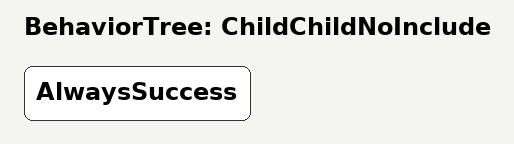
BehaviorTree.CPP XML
<root main_tree_to_execute = "ChildChildNoInclude">
  <BehaviorTree ID="ChildChildNoInclude">
    <AlwaysSuccess />
  </BehaviorTree>
</root>
